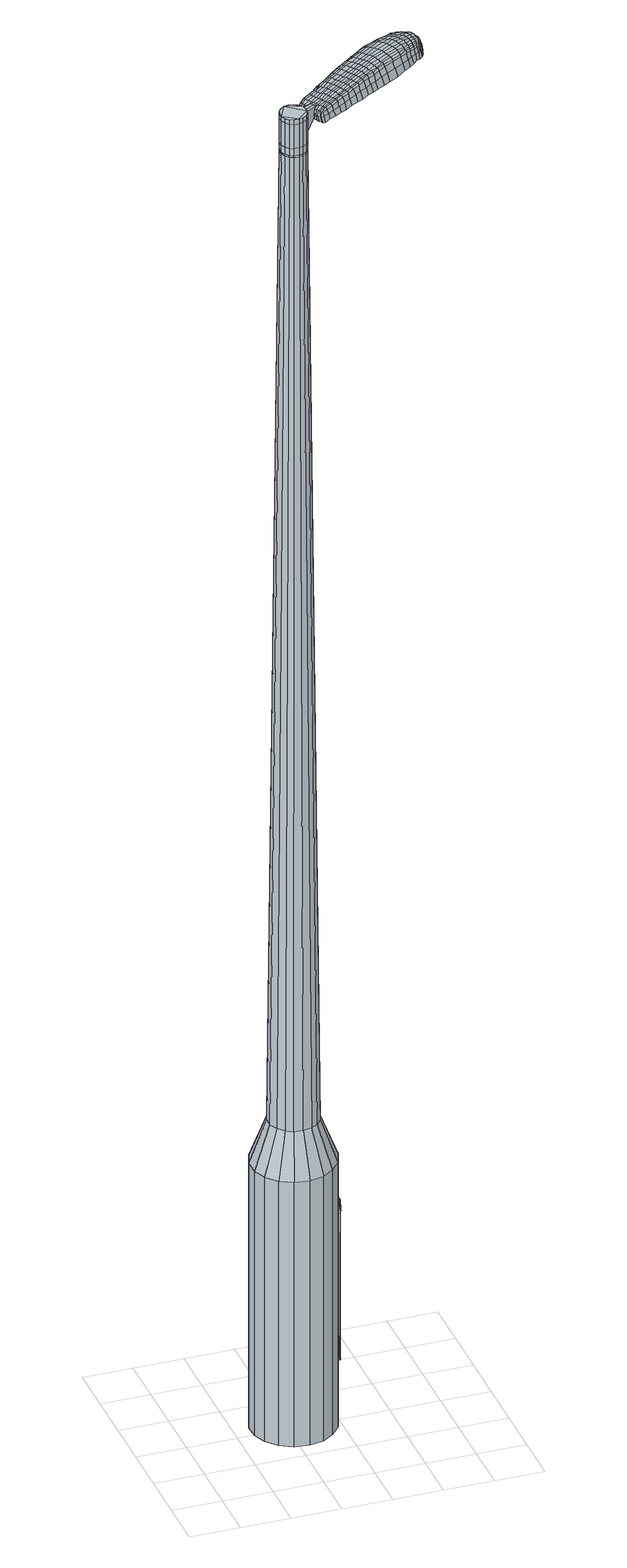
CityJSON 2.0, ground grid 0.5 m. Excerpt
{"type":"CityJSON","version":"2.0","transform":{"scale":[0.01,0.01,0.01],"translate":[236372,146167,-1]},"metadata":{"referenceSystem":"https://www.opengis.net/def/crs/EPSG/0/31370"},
"CityObjects":{
"object1":{"type":"GenericCityObject","attributes":{"cluster":682,"mean_distance_to_centroid":0.221,"new_centroid_x":236373.08,"new_centroid_y":146168.06,"mean_distance_to_camera":8.4,"H1":11.33,"H2":11.54,"Z_final":113.51,"cluster2":-1,"proj_x":236374.99,"proj_y":146171.13,"id_line":6601,"bearing_l":301.97,"distance":3.62,"orientation":"left","G_obj":31.97},"geometry":[{"type":"MultiSurface","lod":"2","boundaries":[[[0,1,2,3]],[[1,4,5,2]],[[4,6,7,5]],[[6,8,9,7]],[[8,10,11,9]],[[10,12,13,11]],[[12,14,15,13]],[[14,16,17,15]],[[16,18,19,17]],[[18,20,21,19]],[[20,22,23,21]],[[22,24,25,23]],[[24,26,27,25]],[[26,28,29,27]],[[28,30,31,29]],[[30,32,33,31]],[[32,34,35,33]],[[34,0,3,35]],[[36,37,38,39]],[[38,40,41,42]],[[41,43,42]],[[42,44,45,46]],[[45,47,46]],[[46,48,49,50]],[[49,51,50]],[[42,46,50,38]],[[50,52,39,38]],[[53,36,39]],[[2,5,7,35]],[[7,9,11,15]],[[11,13,15]],[[15,17,19,23]],[[19,21,23]],[[23,25,27,31]],[[27,29,31]],[[15,23,31,7]],[[31,33,35,7]],[[3,2,35]],[[1,0,54,55]],[[0,34,56,54]],[[34,32,57,56]],[[32,30,58,57]],[[30,28,59,58]],[[28,26,60,59]],[[26,24,61,60]],[[24,22,62,61]],[[22,20,63,62]],[[20,18,64,63]],[[18,16,65,64]],[[16,14,66,65]],[[14,12,67,66]],[[12,10,68,67]],[[10,8,69,68]],[[8,6,70,69]],[[6,4,71,70]],[[4,1,55,71]],[[55,54,72,73]],[[54,56,74,72]],[[56,57,75,74]],[[57,58,76,75]],[[58,59,77,76]],[[59,60,78,77]],[[60,61,79,78]],[[61,62,80,79]],[[62,63,81,80]],[[63,64,82,81]],[[64,65,83,82]],[[65,66,84,83]],[[66,67,85,84]],[[67,68,86,85]],[[68,69,87,86]],[[69,70,88,87]],[[70,71,89,88]],[[71,55,73,89]],[[90,91,92,73]],[[93,94,91,90]],[[95,96,94,93]],[[97,98,96,95]],[[99,100,98,97]],[[101,102,100,99]],[[103,104,102,101]],[[80,105,104,103]],[[106,107,105,80]],[[82,108,107,106]],[[109,110,108,82]],[[111,112,110,109]],[[85,113,112,111]],[[86,114,113,85]],[[87,115,114,86]],[[116,117,115,87]],[[89,118,117,116]],[[73,92,118,89]],[[119,120,121,122]],[[123,119,122,124]],[[125,123,124,126]],[[127,125,126,128]],[[129,127,128,130]],[[131,129,130,132]],[[133,131,132,134]],[[135,133,134,136]],[[137,135,136,138]],[[139,137,138,140]],[[141,139,140,142]],[[143,141,142,144]],[[145,143,144,146]],[[147,145,146,148]],[[149,147,148,150]],[[151,149,150,152]],[[72,90,73]],[[72,74,93,90]],[[74,75,95,93]],[[75,76,97,95]],[[76,77,99,97]],[[77,78,101,99]],[[78,79,103,101]],[[79,80,103]],[[81,106,80]],[[81,82,106]],[[83,109,82]],[[83,84,111,109]],[[84,85,111]],[[88,116,87]],[[88,89,116]],[[153,92,91]],[[154,117,118]],[[154,115,117]],[[155,112,113]],[[155,156,110,112]],[[156,108,110]],[[157,107,108]],[[157,105,107]],[[158,104,105]],[[158,159,102,104]],[[159,160,100,102]],[[160,161,98,100]],[[161,162,96,98]],[[162,163,94,96]],[[163,153,91,94]],[[39,52,151,164]],[[92,153,165,152]],[[53,39,164,120]],[[153,163,121,165]],[[36,53,120,119]],[[163,162,122,121]],[[37,36,119,123]],[[162,161,124,122]],[[38,37,123,125]],[[161,160,126,124]],[[40,38,125,127]],[[160,159,128,126]],[[41,40,127,129]],[[159,158,130,128]],[[43,41,129,131]],[[158,105,132,130]],[[42,43,131,133]],[[105,157,134,132]],[[44,42,133,135]],[[157,108,136,134]],[[45,44,135,137]],[[108,156,138,136]],[[47,45,137,139]],[[156,155,140,138]],[[46,47,139,141]],[[155,113,142,140]],[[48,46,141,143]],[[113,114,144,142]],[[49,48,143,145]],[[114,115,146,144]],[[51,49,145,147]],[[115,154,148,146]],[[50,51,147,149]],[[154,118,150,148]],[[52,50,149,151]],[[118,92,152,150]],[[151,152,166,167]],[[152,165,168,166]],[[165,121,169,168]],[[121,120,170,169]],[[120,164,171,170]],[[164,151,167,171]],[[172,173,174,175]],[[176,172,175,177]],[[172,176,178,179]],[[173,172,179,180]],[[181,182,183,184]],[[185,181,184,186]],[[181,185,187,188]],[[182,181,188,189]],[[190,191,192,193]],[[194,190,193,195]],[[190,194,196,197]],[[191,190,197,198]],[[199,200,201,202]],[[203,199,202,204]],[[199,203,205,206]],[[200,199,206,207]],[[208,209,210,211]],[[212,208,211,213]],[[208,212,214,215]],[[209,208,215,216]],[[217,218,219,220]],[[221,217,220,222]],[[217,221,223,224]],[[218,217,224,225]],[[226,227,228,229]],[[218,226,229,219]],[[226,218,225,230]],[[227,226,230,231]],[[232,233,234,235]],[[227,232,235,228]],[[232,227,231,236]],[[233,232,236,237]],[[238,176,177,239]],[[233,238,239,234]],[[238,233,237,240]],[[176,238,240,178]],[[241,242,243,244]],[[245,241,244,246]],[[241,245,247,248]],[[242,241,248,249]],[[250,251,252,253]],[[242,250,253,243]],[[250,242,249,254]],[[251,250,254,255]],[[256,257,258,259]],[[251,256,259,252]],[[256,251,255,260]],[[257,256,260,261]],[[262,263,264,265]],[[257,262,265,258]],[[262,257,261,266]],[[263,262,266,267]],[[268,173,180,269]],[[263,268,269,264]],[[268,263,267,270]],[[173,268,270,174]],[[271,272,273,274]],[[275,271,274,276]],[[271,275,277,278]],[[272,271,278,279]],[[280,281,282,283]],[[272,280,283,273]],[[280,272,279,284]],[[281,280,284,285]],[[286,287,288,289]],[[281,286,289,282]],[[286,281,285,290]],[[287,286,290,291]],[[292,185,186,293]],[[287,292,293,288]],[[292,287,291,294]],[[185,292,294,187]],[[295,296,297,298]],[[299,295,298,300]],[[295,299,301,302]],[[296,295,302,303]],[[304,305,306,307]],[[296,304,307,297]],[[304,296,303,308]],[[305,304,308,309]],[[310,311,312,313]],[[305,310,313,306]],[[310,305,309,314]],[[311,310,314,315]],[[316,317,318,319]],[[311,316,319,312]],[[316,311,315,320]],[[317,316,320,321]],[[322,182,189,323]],[[317,322,323,318]],[[322,317,321,324]],[[182,322,324,183]],[[325,211,210,326]],[[327,325,326,328]],[[325,327,329,330]],[[211,325,330,213]],[[331,327,328,332]],[[333,331,332,334]],[[331,333,335,336]],[[327,331,336,329]],[[337,333,334,338]],[[339,337,338,340]],[[337,339,341,342]],[[333,337,342,335]],[[343,339,340,344]],[[345,343,344,346]],[[343,345,347,348]],[[339,343,348,341]],[[349,345,346,350]],[[200,349,350,201]],[[349,200,207,351]],[[345,349,351,347]],[[352,353,198,197]],[[354,352,197,196]],[[352,354,355,356]],[[353,352,356,357]],[[358,359,357,356]],[[360,358,356,355]],[[358,360,361,362]],[[359,358,362,363]],[[364,365,363,362]],[[366,364,362,361]],[[364,366,367,368]],[[365,364,368,369]],[[370,371,369,368]],[[372,370,368,367]],[[370,372,205,203]],[[371,370,203,204]],[[373,374,375,376]],[[275,373,376,277]],[[373,275,276,377]],[[374,373,377,378]],[[379,194,195,380]],[[374,379,380,375]],[[379,374,378,381]],[[194,379,381,196]],[[382,383,384,385]],[[221,382,385,223]],[[382,221,222,386]],[[383,382,386,387]],[[388,389,390,391]],[[383,388,391,384]],[[388,383,387,392]],[[389,388,392,393]],[[394,191,198,395]],[[389,394,395,390]],[[394,389,393,396]],[[191,394,396,192]],[[397,398,399,400]],[[179,397,400,180]],[[397,179,178,401]],[[398,397,401,402]],[[403,404,405,406]],[[398,403,406,399]],[[403,398,402,407]],[[404,403,407,408]],[[409,202,201,410]],[[404,409,410,405]],[[409,404,408,411]],[[202,409,411,204]],[[412,413,414,415]],[[184,412,415,186]],[[412,184,183,416]],[[413,412,416,417]],[[418,206,205,419]],[[413,418,419,414]],[[418,413,417,420]],[[206,418,420,207]],[[421,422,423,424]],[[299,421,424,301]],[[421,299,300,425]],[[422,421,425,426]],[[427,212,213,428]],[[422,427,428,423]],[[427,422,426,429]],[[212,427,429,214]],[[430,431,432,433]],[[245,430,433,247]],[[430,245,246,434]],[[431,430,434,435]],[[436,437,438,439]],[[431,436,439,432]],[[436,431,435,440]],[[437,436,440,441]],[[442,209,216,443]],[[437,442,443,438]],[[442,437,441,444]],[[209,442,444,210]],[[445,446,435,434]],[[244,445,434,246]],[[445,244,243,447]],[[446,445,447,448]],[[449,450,441,440]],[[446,449,440,435]],[[449,446,448,451]],[[450,449,451,452]],[[453,326,210,444]],[[450,453,444,441]],[[453,450,452,454]],[[326,453,454,328]],[[455,456,457,458]],[[302,455,458,303]],[[455,302,301,424]],[[456,455,424,423]],[[459,330,329,460]],[[456,459,460,457]],[[459,456,423,428]],[[330,459,428,213]],[[461,462,448,447]],[[253,461,447,243]],[[461,253,252,463]],[[462,461,463,464]],[[465,466,452,451]],[[462,465,451,448]],[[465,462,464,467]],[[466,465,467,468]],[[469,332,328,454]],[[466,469,454,452]],[[469,466,468,470]],[[332,469,470,334]],[[471,472,473,474]],[[308,471,474,309]],[[471,308,303,458]],[[472,471,458,457]],[[475,336,335,476]],[[472,475,476,473]],[[475,472,457,460]],[[336,475,460,329]],[[477,478,464,463]],[[259,477,463,252]],[[477,259,258,479]],[[478,477,479,480]],[[481,482,468,467]],[[478,481,467,464]],[[481,478,480,483]],[[482,481,483,484]],[[485,338,334,470]],[[482,485,470,468]],[[485,482,484,486]],[[338,485,486,340]],[[487,488,489,490]],[[314,487,490,315]],[[487,314,309,474]],[[488,487,474,473]],[[491,342,341,492]],[[488,491,492,489]],[[491,488,473,476]],[[342,491,476,335]],[[493,494,480,479]],[[265,493,479,258]],[[493,265,264,495]],[[494,493,495,496]],[[497,498,484,483]],[[494,497,483,480]],[[497,494,496,499]],[[498,497,499,500]],[[501,344,340,486]],[[498,501,486,484]],[[501,498,500,502]],[[344,501,502,346]],[[503,504,505,506]],[[320,503,506,321]],[[503,320,315,490]],[[504,503,490,489]],[[507,348,347,508]],[[504,507,508,505]],[[507,504,489,492]],[[348,507,492,341]],[[509,510,496,495]],[[269,509,495,264]],[[509,269,180,400]],[[510,509,400,399]],[[511,512,500,499]],[[510,511,499,496]],[[511,510,399,406]],[[512,511,406,405]],[[513,350,346,502]],[[512,513,502,500]],[[513,512,405,410]],[[350,513,410,201]],[[514,515,417,416]],[[324,514,416,183]],[[514,324,321,506]],[[515,514,506,505]],[[516,351,207,420]],[[515,516,420,417]],[[516,515,505,508]],[[351,516,508,347]],[[517,518,378,377]],[[274,517,377,276]],[[517,274,273,519]],[[518,517,519,520]],[[521,354,196,381]],[[518,521,381,378]],[[521,518,520,522]],[[354,521,522,355]],[[523,524,525,526]],[[224,523,526,225]],[[523,224,223,385]],[[524,523,385,384]],[[527,528,529,530]],[[524,527,530,525]],[[527,524,384,391]],[[528,527,391,390]],[[531,353,357,532]],[[528,531,532,529]],[[531,528,390,395]],[[353,531,395,198]],[[533,534,520,519]],[[283,533,519,273]],[[533,283,282,535]],[[534,533,535,536]],[[537,360,355,522]],[[534,537,522,520]],[[537,534,536,538]],[[360,537,538,361]],[[539,540,541,542]],[[230,539,542,231]],[[539,230,225,526]],[[540,539,526,525]],[[543,544,545,546]],[[540,543,546,541]],[[543,540,525,530]],[[544,543,530,529]],[[547,359,363,548]],[[544,547,548,545]],[[547,544,529,532]],[[359,547,532,357]],[[549,550,536,535]],[[289,549,535,282]],[[549,289,288,551]],[[550,549,551,552]],[[553,366,361,538]],[[550,553,538,536]],[[553,550,552,554]],[[366,553,554,367]],[[555,556,557,558]],[[236,555,558,237]],[[555,236,231,542]],[[556,555,542,541]],[[559,560,561,562]],[[556,559,562,557]],[[559,556,541,546]],[[560,559,546,545]],[[563,365,369,564]],[[560,563,564,561]],[[563,560,545,548]],[[365,563,548,363]],[[565,566,552,551]],[[293,565,551,288]],[[565,293,186,415]],[[566,565,415,414]],[[567,372,367,554]],[[566,567,554,552]],[[567,566,414,419]],[[372,567,419,205]],[[568,569,402,401]],[[240,568,401,178]],[[568,240,237,558]],[[569,568,558,557]],[[570,571,408,407]],[[569,570,407,402]],[[570,569,557,562]],[[571,570,562,561]],[[572,371,204,411]],[[571,572,411,408]],[[572,571,561,564]],[[371,572,564,369]],[[573,574,575,576]],[[576,575,577,578]],[[579,577,575,580]],[[580,575,574,581]],[[582,583,584,585]],[[585,584,586,587]],[[588,586,584,589]],[[589,584,583,590]],[[591,592,593,594]],[[594,593,595,596]],[[597,595,593,598]],[[598,593,592,599]],[[600,601,602,603]],[[603,602,604,605]],[[606,604,602,607]],[[607,602,601,608]],[[609,610,611,612]],[[612,611,613,614]],[[615,613,611,616]],[[616,611,610,617]],[[618,619,620,621]],[[621,620,622,623]],[[624,622,620,625]],[[625,620,619,626]],[[627,628,629,630]],[[630,629,619,618]],[[626,619,629,631]],[[631,629,628,632]],[[633,634,635,636]],[[636,635,628,627]],[[632,628,635,637]],[[637,635,634,638]],[[578,577,639,640]],[[640,639,634,633]],[[638,634,639,641]],[[641,639,577,579]],[[642,643,644,645]],[[645,644,646,647]],[[648,646,644,649]],[[649,644,643,650]],[[651,652,653,654]],[[654,653,643,642]],[[650,643,653,655]],[[655,653,652,656]],[[657,658,659,660]],[[660,659,652,651]],[[656,652,659,661]],[[661,659,658,662]],[[663,664,665,666]],[[666,665,658,657]],[[662,658,665,667]],[[667,665,664,668]],[[581,574,669,670]],[[670,669,664,663]],[[668,664,669,671]],[[671,669,574,573]],[[672,673,674,675]],[[675,674,676,677]],[[678,676,674,679]],[[679,674,673,680]],[[681,682,683,684]],[[684,683,673,672]],[[680,673,683,685]],[[685,683,682,686]],[[687,688,689,690]],[[690,689,682,681]],[[686,682,689,691]],[[691,689,688,692]],[[587,586,693,694]],[[694,693,688,687]],[[692,688,693,695]],[[695,693,586,588]],[[696,697,698,699]],[[699,698,700,701]],[[702,700,698,703]],[[703,698,697,704]],[[705,706,707,708]],[[708,707,697,696]],[[704,697,707,709]],[[709,707,706,710]],[[711,712,713,714]],[[714,713,706,705]],[[710,706,713,715]],[[715,713,712,716]],[[717,718,719,720]],[[720,719,712,711]],[[716,712,719,721]],[[721,719,718,722]],[[590,583,723,724]],[[724,723,718,717]],[[722,718,723,725]],[[725,723,583,582]],[[609,612,726,727]],[[727,726,728,729]],[[730,728,726,731]],[[731,726,612,614]],[[729,728,732,733]],[[733,732,734,735]],[[736,734,732,737]],[[737,732,728,730]],[[735,734,738,739]],[[739,738,740,741]],[[742,740,738,743]],[[743,738,734,736]],[[741,740,744,745]],[[745,744,746,747]],[[748,746,744,749]],[[749,744,740,742]],[[747,746,750,751]],[[751,750,601,600]],[[608,601,750,752]],[[752,750,746,748]],[[599,753,754,598]],[[598,754,755,597]],[[756,755,754,757]],[[757,754,753,758]],[[758,759,760,757]],[[757,760,761,756]],[[762,761,760,763]],[[763,760,759,764]],[[764,765,766,763]],[[763,766,767,762]],[[768,767,766,769]],[[769,766,765,770]],[[770,771,772,769]],[[769,772,773,768]],[[606,773,772,604]],[[604,772,771,605]],[[774,775,776,777]],[[777,776,676,678]],[[677,676,776,778]],[[778,776,775,779]],[[596,595,780,781]],[[781,780,775,774]],[[779,775,780,782]],[[782,780,595,597]],[[783,784,785,786]],[[786,785,622,624]],[[623,622,785,787]],[[787,785,784,788]],[[789,790,791,792]],[[792,791,784,783]],[[788,784,791,793]],[[793,791,790,794]],[[599,592,795,796]],[[796,795,790,789]],[[794,790,795,797]],[[797,795,592,591]],[[798,799,800,801]],[[801,800,580,581]],[[579,580,800,802]],[[802,800,799,803]],[[804,805,806,807]],[[807,806,799,798]],[[803,799,806,808]],[[808,806,805,809]],[[600,603,810,811]],[[811,810,805,804]],[[809,805,810,812]],[[812,810,603,605]],[[813,814,815,816]],[[816,815,585,587]],[[582,585,815,817]],[[817,815,814,818]],[[606,607,819,820]],[[820,819,814,813]],[[818,814,819,821]],[[821,819,607,608]],[[822,823,700,824]],[[824,700,702]],[[701,700,825]],[[825,700,823,826]],[[614,613,827,828]],[[828,827,823,822]],[[826,823,827,829]],[[829,827,613,615]],[[830,646,831]],[[831,646,648]],[[647,646,832]],[[833,834,835,836]],[[836,835,646,830]],[[832,646,835,837]],[[837,835,834,838]],[[617,610,839,840]],[[840,839,834,833]],[[838,834,839,841]],[[841,839,610,609]],[[842,843,832]],[[832,843,645,647]],[[642,645,843,844]],[[843,842,844]],[[838,845,846,837]],[[837,846,842,832]],[[844,842,846,847]],[[847,846,845,848]],[[609,727,849,841]],[[841,849,845,838]],[[848,845,849,850]],[[850,849,727,729]],[[851,852,853,854]],[[854,853,703,704]],[[702,703,853,824]],[[824,853,852,822]],[[730,731,855,856]],[[856,855,852,851]],[[822,852,855,828]],[[828,855,731,614]],[[857,858,844]],[[844,858,654,642]],[[651,654,858,859]],[[859,858,857,860]],[[848,861,862,847]],[[847,862,857,844]],[[860,857,862,863]],[[863,862,861,864]],[[729,733,865,850]],[[850,865,861,848]],[[864,861,865,866]],[[866,865,733,735]],[[867,868,869,870]],[[870,869,709,710]],[[704,709,869,854]],[[854,869,868,851]],[[736,737,871,872]],[[872,871,868,867]],[[851,868,871,856]],[[856,871,737,730]],[[860,873,874,859]],[[859,874,660,651]],[[657,660,874,875]],[[875,874,873,876]],[[864,877,878,863]],[[863,878,873,860]],[[876,873,878,879]],[[879,878,877,880]],[[735,739,881,866]],[[866,881,877,864]],[[880,877,881,882]],[[882,881,739,741]],[[883,884,885,886]],[[886,885,715,716]],[[710,715,885,870]],[[870,885,884,867]],[[742,743,887,888]],[[888,887,884,883]],[[867,884,887,872]],[[872,887,743,736]],[[876,889,890,875]],[[875,890,666,657]],[[663,666,890,891]],[[891,890,889,892]],[[880,893,894,879]],[[879,894,889,876]],[[892,889,894,895]],[[895,894,893,896]],[[741,745,897,882]],[[882,897,893,880]],[[896,893,897,898]],[[898,897,745,747]],[[899,900,901,902]],[[902,901,721,722]],[[716,721,901,886]],[[886,901,900,883]],[[748,749,903,904]],[[904,903,900,899]],[[883,900,903,888]],[[888,903,749,742]],[[892,905,906,891]],[[891,906,670,663]],[[581,670,906,801]],[[801,906,905,798]],[[896,907,908,895]],[[895,908,905,892]],[[798,905,908,807]],[[807,908,907,804]],[[747,751,909,898]],[[898,909,907,896]],[[804,907,909,811]],[[811,909,751,600]],[[818,910,911,817]],[[817,911,725,582]],[[722,725,911,902]],[[902,911,910,899]],[[608,752,912,821]],[[821,912,910,818]],[[899,910,912,904]],[[904,912,752,748]],[[779,913,914,778]],[[778,914,675,677]],[[672,675,914,915]],[[915,914,913,916]],[[597,755,917,782]],[[782,917,913,779]],[[916,913,917,918]],[[918,917,755,756]],[[919,920,921,922]],[[922,921,625,626]],[[624,625,921,786]],[[786,921,920,783]],[[923,924,925,926]],[[926,925,920,919]],[[783,920,925,792]],[[792,925,924,789]],[[758,753,927,928]],[[928,927,924,923]],[[789,924,927,796]],[[796,927,753,599]],[[916,929,930,915]],[[915,930,684,672]],[[681,684,930,931]],[[931,930,929,932]],[[756,761,933,918]],[[918,933,929,916]],[[932,929,933,934]],[[934,933,761,762]],[[935,936,937,938]],[[938,937,631,632]],[[626,631,937,922]],[[922,937,936,919]],[[939,940,941,942]],[[942,941,936,935]],[[919,936,941,926]],[[926,941,940,923]],[[764,759,943,944]],[[944,943,940,939]],[[923,940,943,928]],[[928,943,759,758]],[[932,945,946,931]],[[931,946,690,681]],[[687,690,946,947]],[[947,946,945,948]],[[762,767,949,934]],[[934,949,945,932]],[[948,945,949,950]],[[950,949,767,768]],[[951,952,953,954]],[[954,953,637,638]],[[632,637,953,938]],[[938,953,952,935]],[[955,956,957,958]],[[958,957,952,951]],[[935,952,957,942]],[[942,957,956,939]],[[770,765,959,960]],[[960,959,956,955]],[[939,956,959,944]],[[944,959,765,764]],[[948,961,962,947]],[[947,962,694,687]],[[587,694,962,816]],[[816,962,961,813]],[[768,773,963,950]],[[950,963,961,948]],[[813,961,963,820]],[[820,963,773,606]],[[803,964,965,802]],[[802,965,641,579]],[[638,641,965,954]],[[954,965,964,951]],[[809,966,967,808]],[[808,967,964,803]],[[951,964,967,958]],[[958,967,966,955]],[[605,771,968,812]],[[812,968,966,809]],[[955,966,968,960]],[[960,968,771,770]],[[573,576,175,174]],[[576,578,177,175]],[[588,589,188,187]],[[589,590,189,188]],[[591,594,193,192]],[[594,596,195,193]],[[615,616,215,214]],[[616,617,216,215]],[[618,621,220,219]],[[621,623,222,220]],[[627,630,229,228]],[[630,618,219,229]],[[633,636,235,234]],[[636,627,228,235]],[[578,640,239,177]],[[640,633,234,239]],[[648,649,248,247]],[[649,650,249,248]],[[650,655,254,249]],[[655,656,255,254]],[[656,661,260,255]],[[661,662,261,260]],[[662,667,266,261]],[[667,668,267,266]],[[668,671,270,267]],[[671,573,174,270]],[[678,679,278,277]],[[679,680,279,278]],[[680,685,284,279]],[[685,686,285,284]],[[686,691,290,285]],[[691,692,291,290]],[[692,695,294,291]],[[695,588,187,294]],[[696,699,298,297]],[[699,701,300,298]],[[705,708,307,306]],[[708,696,297,307]],[[711,714,313,312]],[[714,705,306,313]],[[717,720,319,318]],[[720,711,312,319]],[[590,724,323,189]],[[724,717,318,323]],[[774,777,376,375]],[[777,678,277,376]],[[596,781,380,195]],[[781,774,375,380]],[[623,787,386,222]],[[787,788,387,386]],[[788,793,392,387]],[[793,794,393,392]],[[794,797,396,393]],[[797,591,192,396]],[[701,825,425,300]],[[825,826,426,425]],[[826,829,429,426]],[[829,615,214,429]],[[830,831,433,432]],[[831,648,247,433]],[[833,836,439,438]],[[836,830,432,439]],[[617,840,443,216]],[[840,833,438,443]],[[969,970,971,972]],[[973,974,972,971]],[[975,976,977,978]],[[979,980,981,982]],[[970,983,984,971]],[[985,973,971,984]],[[986,975,978,987]],[[988,989,980,979]],[[983,990,991,984]],[[991,992,985,984]],[[993,986,987,994]],[[995,989,988,996]],[[990,997,998,991]],[[998,999,992,991]],[[1000,993,994,1001]],[[1002,995,996,1003]],[[1004,1005,1006,1007]],[[1008,1009,1005,1004]],[[1008,1010,1011,1009]],[[1010,1012,1013,1011]],[[1014,1015,1016,1017]],[[1018,1019,1015,1014]],[[1020,1021,1019,1018]],[[1022,1023,1021,1020]],[[1017,1006,1005,1014]],[[1014,1005,1009,1018]],[[1009,1011,1020,1018]],[[1011,1013,1022,1020]],[[978,977,974,973]],[[987,978,973,985]],[[992,994,987,985]],[[999,1001,994,992]],[[979,982,976,975]],[[988,979,975,986]],[[996,988,986,993]],[[1003,996,993,1000]],[[980,1004,1007,981]],[[989,1008,1004,980]],[[1010,1008,989,995]],[[1012,1010,995,1002]],[[1024,1025,1026,1027]],[[1026,1028,1029,1030]],[[1026,1030,1031,1032]],[[1026,1032,1027]],[[1033,1024,1027,1034]],[[1035,1034,1027,1036]],[[1037,1036,1027]],[[1038,1026,1025,1039]],[[1040,1038,1039,1041]],[[1042,1040,1041,1043]],[[1044,1042,1043,1045]],[[1046,1044,1045,1047]],[[1047,1048,1049,1050]],[[1047,1050,1051,1052]],[[1047,1052,1053,1054]],[[1053,1055,1056,1057]],[[1053,1057,1058,1059]],[[1053,1059,1054]],[[1047,1054,1046]],[[1060,1061,1025,1024]],[[1062,1063,1028,1026]],[[1064,1065,1037,1027]],[[1061,1066,1039,1025]],[[1067,1062,1026,1038]],[[1066,1068,1041,1039]],[[1069,1067,1038,1040]],[[1068,1070,1043,1041]],[[1071,1069,1040,1042]],[[1070,1072,1045,1043]],[[1073,1071,1042,1044]],[[1072,1074,1047,1045]],[[1075,1073,1044,1046]],[[1074,1076,1048,1047]],[[1077,1078,1055,1053]],[[1079,1075,1046,1054]],[[1049,1048,1076,1080]],[[1050,1049,1080,1081]],[[1051,1050,1081,1082]],[[1052,1051,1082,1083]],[[1053,1052,1083,1077]],[[1084,1060,1024,1033]],[[1085,1084,1033,1034]],[[1086,1085,1034,1035]],[[1087,1086,1035,1036]],[[1065,1087,1036,1037]],[[1029,1028,1063,1088]],[[1056,1055,1078,1089]],[[1030,1029,1088,1090]],[[1031,1030,1090,1091]],[[1032,1031,1091,1092]],[[1027,1032,1092,1064]],[[1057,1056,1089,1093]],[[1058,1057,1093,1094]],[[1059,1058,1094,1095]],[[1054,1059,1095,1079]]]}]}
},
"vertices":[
[144,130,384],[150,117,384],[150,117,96],[144,130,96],[150,102,384],[150,102,96],[145,88,384],[145,88,96],[136,77,384],[136,77,96],[124,69,384],[124,69,96],[110,66,384],[110,66,96],[95,68,384],[95,68,96],[82,75,384],[82,75,96],[72,86,384],[72,86,96],[67,99,384],[67,99,96],[66,114,384],[66,114,96],[71,128,384],[71,128,96],[80,140,384],[80,140,96],[92,147,384],[92,147,96],[107,150,384],[107,150,96],[121,148,384],[121,148,96],[134,141,384],[134,141,96],[112,121,1524],[108,122,1524],[103,121,1524],[120,115,1524],[99,118,1524],[96,114,1524],[95,105,1524],[95,110,1524],[97,101,1524],[100,97,1524],[109,95,1524],[104,95,1524],[113,96,1524],[117,98,1524],[121,106,1524],[120,102,1524],[121,111,1524],[116,119,1524],[129,121,429],[133,113,429],[124,128,429],[116,132,429],[107,133,429],[99,131,429],[91,127,429],[86,120,429],[83,112,429],[83,103,429],[87,95,429],[93,88,429],[100,84,429],[109,83,429],[118,85,429],[125,89,429],[130,96,429],[133,105,429],[120,115,1483],[121,111,1483],[116,119,1483],[112,121,1483],[108,122,1483],[103,121,1483],[99,118,1483],[96,114,1483],[95,110,1483],[95,105,1483],[97,101,1483],[100,97,1483],[104,95,1483],[109,95,1483],[113,96,1483],[117,98,1483],[120,102,1483],[121,106,1483],[119,115,1483],[119,115,1485],[121,111,1485],[116,118,1483],[116,118,1485],[112,120,1483],[112,120,1485],[108,121,1483],[108,121,1485],[103,120,1483],[103,120,1485],[100,118,1483],[100,118,1485],[97,114,1483],[97,114,1485],[95,110,1485],[96,105,1483],[96,105,1485],[97,101,1485],[100,98,1483],[100,98,1485],[104,96,1483],[104,96,1485],[109,95,1485],[113,96,1485],[117,98,1485],[119,102,1483],[119,102,1485],[121,106,1485],[112,121,1519],[116,119,1519],[116,119,1493],[112,121,1493],[108,122,1519],[108,122,1493],[103,121,1519],[103,121,1493],[99,118,1519],[99,118,1493],[96,114,1519],[96,114,1493],[95,110,1519],[95,110,1493],[95,105,1519],[95,105,1493],[97,101,1519],[97,101,1493],[100,97,1519],[100,97,1493],[104,95,1519],[104,95,1493],[109,95,1519],[109,95,1493],[113,96,1519],[113,96,1493],[117,98,1519],[117,98,1493],[120,102,1519],[120,102,1493],[121,106,1519],[121,106,1493],[121,111,1519],[121,111,1493],[120,115,1485],[120,102,1485],[104,95,1485],[100,97,1485],[95,105,1485],[96,114,1485],[99,118,1485],[103,121,1485],[108,122,1485],[112,121,1485],[116,119,1485],[120,115,1519],[120,115,1493],[137,122,1513],[137,122,1518],[135,125,1513],[134,128,1513],[134,128,1518],[135,125,1518],[209,148,1519],[202,144,1518],[204,144,1509],[211,147,1510],[216,152,1519],[218,151,1510],[214,153,1526],[207,149,1525],[201,145,1525],[188,181,1519],[182,177,1518],[182,175,1525],[188,179,1525],[196,185,1519],[196,184,1526],[196,187,1510],[189,183,1510],[183,178,1509],[260,205,1519],[262,201,1519],[263,202,1513],[261,205,1513],[257,207,1519],[258,208,1513],[256,206,1524],[259,204,1524],[260,200,1524],[197,165,1530],[191,161,1529],[193,159,1529],[199,162,1530],[205,170,1531],[207,167,1531],[203,173,1530],[195,168,1530],[189,164,1529],[129,122,1512],[130,120,1512],[131,121,1517],[130,123,1517],[127,125,1512],[128,125,1517],[128,126,1506],[129,123,1506],[131,120,1506],[258,180,1519],[256,178,1519],[257,177,1512],[260,180,1512],[260,182,1518],[261,181,1512],[259,182,1522],[257,181,1523],[255,179,1524],[252,175,1519],[247,172,1519],[249,171,1512],[253,175,1512],[251,176,1524],[246,173,1525],[242,168,1519],[236,164,1519],[238,164,1511],[244,168,1511],[241,169,1526],[234,165,1526],[226,158,1519],[228,157,1510],[224,159,1526],[144,112,1513],[150,116,1513],[149,116,1518],[143,113,1517],[139,110,1512],[139,111,1516],[140,109,1506],[145,112,1507],[152,115,1507],[157,119,1514],[164,123,1515],[162,124,1520],[156,120,1519],[159,119,1507],[165,122,1507],[170,127,1515],[177,130,1516],[175,131,1522],[169,127,1521],[172,126,1508],[179,130,1508],[183,134,1517],[190,137,1517],[188,138,1524],[182,134,1523],[185,133,1508],[192,137,1509],[196,141,1518],[194,142,1524],[198,140,1509],[240,211,1519],[237,210,1519],[237,208,1524],[240,210,1523],[242,212,1518],[242,211,1522],[242,213,1512],[240,213,1512],[237,211,1512],[232,207,1519],[227,205,1519],[228,203,1525],[233,206,1524],[233,209,1512],[228,207,1512],[222,202,1519],[215,198,1519],[215,196,1526],[222,200,1526],[222,204,1511],[216,200,1511],[205,192,1519],[206,190,1526],[206,194,1510],[128,138,1513],[134,142,1513],[134,144,1507],[128,139,1507],[123,134,1512],[124,136,1506],[125,134,1516],[128,137,1517],[134,141,1518],[140,147,1514],[146,151,1515],[147,153,1507],[140,148,1507],[140,145,1519],[146,150,1520],[152,155,1515],[159,160,1516],[159,162,1508],[153,157,1508],[152,154,1521],[159,158,1522],[165,164,1517],[171,168,1517],[171,170,1509],[165,166,1508],[165,162,1523],[171,166,1524],[177,172,1518],[177,174,1509],[177,171,1524],[134,126,1519],[136,124,1519],[141,130,1520],[142,127,1520],[139,132,1520],[133,128,1519],[147,134,1522],[148,131,1522],[153,138,1523],[155,135,1523],[152,140,1523],[145,136,1521],[160,142,1524],[161,139,1524],[166,146,1525],[167,143,1525],[164,148,1525],[158,144,1524],[172,149,1526],[174,147,1526],[178,153,1527],[180,151,1527],[177,156,1527],[170,152,1526],[185,157,1528],[186,155,1528],[183,160,1528],[256,202,1527],[258,199,1527],[253,205,1526],[249,203,1527],[252,200,1528],[254,196,1528],[247,196,1529],[249,193,1529],[244,199,1528],[238,196,1530],[241,192,1530],[242,189,1530],[234,189,1531],[236,185,1531],[232,192,1530],[224,187,1531],[227,184,1531],[228,181,1531],[216,177,1531],[218,174,1531],[213,180,1531],[245,212,1518],[248,211,1519],[248,213,1513],[245,213,1513],[244,211,1523],[247,210,1523],[252,210,1519],[253,211,1513],[251,209,1524],[261,184,1518],[262,187,1518],[261,186,1523],[260,184,1523],[262,183,1513],[263,186,1513],[263,190,1519],[263,194,1519],[262,193,1524],[262,190,1523],[264,190,1513],[264,194,1513],[263,198,1519],[262,197,1524],[264,198,1513],[206,150,1528],[205,151,1528],[199,148,1528],[200,146,1527],[213,154,1528],[213,156,1529],[204,154,1529],[202,157,1530],[196,153,1529],[197,150,1528],[211,158,1529],[210,161,1530],[201,160,1530],[194,156,1529],[208,164,1531],[189,177,1528],[190,175,1529],[198,180,1529],[196,182,1528],[183,173,1527],[184,171,1528],[193,172,1529],[200,177,1530],[187,168,1528],[122,133,1512],[123,131,1512],[125,131,1517],[124,133,1517],[123,134,1506],[124,132,1506],[125,128,1512],[126,128,1517],[126,129,1506],[136,110,1512],[136,111,1512],[137,111,1506],[138,109,1506],[137,111,1517],[136,112,1517],[134,113,1512],[133,115,1512],[134,116,1506],[135,113,1506],[135,114,1517],[134,116,1517],[132,118,1512],[132,118,1506],[132,119,1517],[142,114,1519],[141,115,1519],[148,117,1520],[147,119,1520],[140,117,1519],[138,119,1519],[146,121,1520],[145,123,1520],[137,121,1519],[143,125,1520],[128,136,1519],[129,134,1519],[136,138,1520],[135,140,1520],[131,131,1519],[137,135,1520],[155,121,1521],[154,122,1521],[161,125,1522],[160,126,1522],[153,125,1521],[151,127,1521],[159,128,1522],[158,131,1523],[150,129,1522],[156,133,1523],[141,144,1521],[142,142,1521],[148,146,1522],[147,148,1522],[143,139,1521],[150,144,1522],[168,128,1523],[167,130,1523],[174,132,1524],[173,133,1524],[166,132,1523],[164,134,1524],[172,136,1525],[170,138,1525],[163,137,1524],[169,141,1525],[153,152,1523],[154,151,1523],[160,155,1524],[159,157,1524],[156,148,1524],[162,152,1525],[181,136,1525],[180,137,1525],[187,139,1526],[186,141,1526],[178,139,1526],[177,142,1526],[185,143,1527],[183,146,1527],[175,144,1526],[182,148,1527],[165,161,1525],[166,159,1525],[172,163,1526],[171,165,1526],[168,156,1526],[174,160,1527],[193,143,1527],[192,144,1527],[191,147,1527],[190,149,1528],[188,152,1528],[177,169,1527],[178,167,1527],[180,164,1528],[242,209,1525],[245,209,1525],[239,208,1526],[241,207,1526],[249,207,1526],[245,205,1527],[258,183,1525],[259,185,1525],[256,183,1526],[255,181,1525],[259,188,1525],[260,192,1526],[256,189,1527],[256,186,1526],[259,195,1526],[255,193,1527],[234,205,1526],[236,204,1527],[229,202,1527],[231,201,1528],[240,202,1528],[234,199,1529],[251,178,1526],[251,180,1527],[246,176,1528],[246,174,1527],[251,183,1527],[251,186,1528],[245,182,1529],[246,179,1528],[250,190,1528],[244,186,1530],[223,199,1528],[225,198,1529],[216,195,1528],[218,193,1529],[228,195,1529],[221,191,1530],[241,171,1528],[240,173,1528],[233,168,1529],[234,166,1528],[240,175,1529],[239,179,1530],[232,174,1530],[233,171,1530],[238,182,1530],[230,177,1531],[206,189,1529],[208,187,1529],[211,184,1530],[224,160,1528],[223,162,1529],[222,165,1530],[221,168,1530],[219,171,1531],[203,145,1509],[201,146,1518],[208,149,1518],[210,149,1509],[215,154,1519],[217,153,1510],[213,155,1525],[206,150,1525],[200,147,1525],[184,173,1525],[184,175,1518],[190,179,1518],[190,177,1525],[197,184,1519],[197,182,1525],[197,186,1510],[190,181,1509],[184,177,1509],[261,201,1513],[260,200,1519],[258,203,1519],[259,204,1513],[255,206,1519],[256,206,1513],[254,205,1524],[257,202,1524],[259,200,1524],[193,159,1528],[191,161,1528],[197,165,1529],[199,163,1529],[205,170,1529],[207,167,1529],[203,173,1529],[196,168,1529],[189,164,1528],[133,122,1516],[132,121,1512],[131,123,1512],[131,124,1516],[129,126,1512],[130,126,1516],[130,127,1506],[131,124,1506],[133,122,1506],[256,179,1512],[254,180,1519],[257,182,1518],[258,181,1512],[258,183,1518],[259,182,1512],[257,183,1522],[256,182,1523],[253,180,1523],[248,173,1512],[246,173,1519],[250,177,1519],[252,176,1512],[249,178,1524],[245,174,1525],[237,165,1511],[235,166,1519],[241,170,1519],[243,169,1511],[240,171,1525],[233,167,1526],[225,160,1519],[227,159,1510],[224,161,1526],[148,118,1518],[150,118,1513],[143,114,1513],[142,115,1517],[138,112,1512],[139,113,1515],[140,111,1506],[144,114,1506],[151,117,1507],[162,125,1520],[163,125,1514],[156,121,1514],[155,122,1519],[158,121,1507],[164,124,1507],[174,133,1522],[176,132,1516],[169,128,1515],[168,129,1521],[171,128,1508],[178,131,1508],[187,140,1523],[189,139,1517],[182,135,1516],[181,136,1522],[184,135,1508],[191,138,1508],[195,142,1517],[194,143,1524],[197,142,1509],[238,206,1523],[238,208,1519],[240,209,1518],[241,208,1523],[242,210,1518],[242,209,1522],[242,211,1512],[241,211,1512],[238,209,1512],[228,202,1525],[228,203,1519],[233,206,1519],[233,204,1524],[233,207,1512],[228,205,1512],[216,195,1526],[216,196,1519],[223,200,1519],[223,199,1525],[223,202,1511],[217,198,1511],[207,190,1519],[207,188,1526],[207,192,1510],[135,142,1507],[135,141,1513],[129,137,1513],[129,138,1506],[125,133,1512],[125,135,1506],[126,133,1515],[129,135,1517],[135,140,1518],[148,151,1507],[148,150,1514],[141,145,1514],[142,147,1507],[141,144,1519],[148,148,1520],[160,160,1508],[160,158,1516],[154,154,1515],[154,156,1508],[154,152,1521],[160,157,1522],[172,169,1508],[172,167,1517],[166,162,1516],[166,164,1508],[166,161,1522],[172,165,1523],[178,171,1517],[178,173,1509],[178,169,1524],[135,126,1518],[137,124,1518],[141,130,1519],[143,128,1519],[140,132,1519],[134,129,1518],[148,134,1520],[149,132,1520],[154,138,1521],[155,136,1521],[152,140,1521],[146,136,1520],[160,142,1523],[162,140,1523],[166,146,1524],[168,143,1524],[165,148,1524],[158,144,1523],[173,150,1525],[174,147,1525],[179,154,1526],[180,151,1526],[177,156,1526],[171,152,1525],[185,158,1527],[187,155,1527],[183,160,1527],[257,198,1526],[255,201,1526],[252,204,1525],[249,202,1526],[252,199,1526],[253,196,1526],[248,193,1528],[246,196,1528],[244,199,1527],[238,195,1528],[240,192,1529],[242,189,1529],[236,185,1530],[234,188,1530],[232,191,1529],[224,187,1530],[227,184,1530],[228,181,1530],[218,174,1530],[216,177,1530],[214,180,1530],[247,211,1513],[247,209,1518],[244,210,1518],[244,211,1512],[244,209,1523],[246,208,1523],[251,208,1519],[252,209,1513],[250,207,1523],[259,187,1523],[260,187,1518],[259,185,1518],[258,185,1523],[260,184,1512],[261,187,1512],[260,193,1523],[261,194,1519],[261,190,1519],[260,190,1523],[262,190,1513],[262,194,1513],[261,197,1519],[260,196,1524],[262,198,1513],[199,149,1527],[205,152,1527],[205,151,1527],[199,148,1526],[213,155,1527],[212,157,1528],[196,154,1528],[202,157,1528],[204,154,1528],[198,151,1527],[211,159,1528],[210,162,1529],[201,160,1529],[194,156,1528],[208,165,1529],[198,180,1528],[191,175,1527],[190,176,1527],[197,181,1527],[184,172,1526],[185,171,1527],[193,172,1528],[201,177,1528],[187,168,1527],[126,132,1516],[125,132,1512],[126,133,1516],[125,134,1506],[126,133,1506],[127,129,1512],[128,129,1516],[128,130,1506],[139,112,1506],[139,111,1506],[138,113,1516],[136,117,1506],[135,117,1512],[136,114,1512],[137,114,1506],[137,115,1516],[135,117,1516],[133,119,1512],[134,119,1506],[134,120,1516],[142,116,1518],[142,115,1518],[148,119,1519],[139,120,1518],[141,118,1518],[147,121,1519],[145,123,1519],[138,122,1518],[144,126,1519],[136,138,1519],[130,134,1518],[130,135,1518],[136,139,1519],[132,132,1518],[138,135,1519],[154,123,1520],[155,122,1520],[161,126,1521],[161,127,1521],[152,127,1520],[153,125,1520],[159,129,1521],[158,131,1521],[150,129,1520],[157,133,1521],[148,147,1521],[142,142,1520],[142,143,1520],[148,148,1521],[144,140,1520],[150,144,1521],[167,130,1522],[168,130,1522],[174,133,1523],[174,134,1523],[164,135,1522],[166,132,1522],[172,136,1523],[171,139,1524],[163,137,1523],[169,141,1524],[161,155,1523],[155,151,1522],[154,152,1522],[160,156,1523],[156,148,1522],[163,152,1523],[180,138,1524],[180,137,1524],[187,140,1525],[186,141,1525],[177,142,1525],[179,140,1524],[185,144,1525],[183,146,1526],[176,145,1525],[182,149,1526],[173,163,1525],[167,159,1524],[166,160,1524],[172,164,1525],[169,156,1524],[175,160,1525],[193,145,1526],[193,144,1526],[190,150,1527],[191,147,1526],[188,152,1527],[179,167,1526],[178,168,1526],[181,164,1526],[244,207,1524],[242,208,1524],[239,206,1525],[241,206,1525],[248,206,1525],[245,204,1525],[254,183,1525],[257,186,1524],[256,184,1524],[254,182,1525],[255,190,1526],[258,192,1525],[258,189,1524],[255,186,1525],[258,195,1525],[255,193,1526],[236,203,1526],[234,204,1526],[229,201,1526],[231,200,1527],[240,201,1526],[234,198,1527],[245,177,1527],[250,180,1526],[249,179,1526],[245,175,1526],[244,183,1528],[250,186,1527],[250,183,1526],[245,180,1527],[249,190,1527],[243,186,1528],[225,197,1527],[224,198,1527],[217,194,1527],[218,193,1528],[229,194,1528],[221,190,1529],[233,169,1528],[240,173,1527],[240,172,1527],[233,167,1527],[231,175,1529],[239,179,1529],[239,176,1528],[232,172,1528],[237,182,1529],[230,178,1530],[208,186,1528],[207,188,1528],[211,183,1529],[223,163,1528],[223,161,1528],[221,168,1529],[222,165,1529],[219,171,1530],[139,111,1508],[136,117,1508],[164,133,1509],[168,126,1509],[183,144,1510],[187,137,1510],[217,164,1512],[221,156,1512],[206,147,1511],[201,155,1511],[232,174,1513],[243,181,1514],[248,174,1514],[237,166,1513],[132,123,1508],[160,140,1509],[178,151,1510],[212,172,1512],[196,163,1511],[227,182,1513],[238,189,1514],[129,128,1508],[156,147,1509],[173,159,1510],[207,180,1512],[191,171,1511],[234,196,1514],[222,190,1513],[125,134,1508],[151,153,1509],[169,166,1510],[202,188,1512],[186,179,1511],[229,204,1514],[217,198,1513],[254,189,1514],[257,193,1514],[261,187,1514],[259,182,1514],[250,196,1514],[254,199,1514],[245,203,1514],[250,205,1514],[241,210,1514],[246,211,1514],[260,197,1515],[261,202,1515],[262,201,1515],[262,194,1515],[258,201,1515],[260,203,1515],[255,205,1515],[260,204,1515],[253,208,1515],[259,205,1515],[104,151,334],[108,152,334],[108,152,165],[94,149,171],[104,151,165],[100,150,165],[97,150,166],[95,149,167],[94,149,169],[100,150,334],[97,150,333],[95,149,332],[94,149,331],[94,149,328],[122,149,165],[122,149,334],[135,142,165],[135,142,334],[145,131,165],[145,131,334],[151,117,165],[151,117,334],[152,102,165],[152,102,334],[150,98,334],[149,95,334],[148,92,333],[148,90,332],[148,89,331],[147,88,328],[150,98,165],[147,88,171],[148,89,169],[148,90,167],[148,92,166],[149,95,165],[104,148,334],[108,149,334],[108,149,165],[104,148,165],[94,146,171],[94,146,328],[121,147,334],[121,147,165],[134,140,334],[134,140,165],[143,130,334],[143,130,165],[148,117,334],[148,117,165],[149,103,334],[149,103,165],[148,99,334],[145,89,328],[145,89,171],[148,99,165],[147,96,334],[146,93,333],[145,91,332],[145,90,331],[101,147,334],[98,147,333],[96,146,332],[95,146,331],[101,147,165],[145,90,169],[98,147,166],[96,146,167],[95,146,169],[145,91,167],[146,93,166],[147,96,165]
]}
